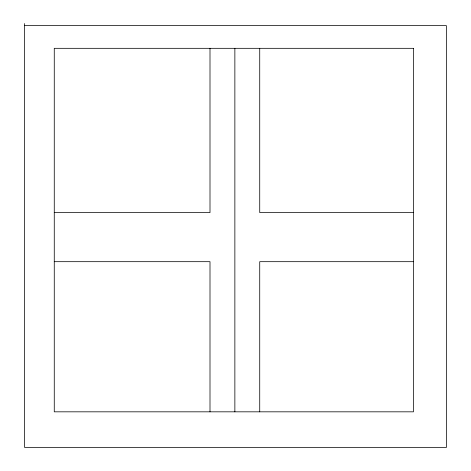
<?xml version="1.0" encoding="UTF-8"?>
<svg xmlns="http://www.w3.org/2000/svg" width="471" height="471" viewBox="0 0 471 471"><rect width="100%" height="100%" fill="white"/><g stroke="black" fill="none" stroke-linecap="round" stroke-linejoin="round"><path stroke-width="0.71" d="M24.598 25.646L446.402 25.646L446.402 447.45L24.598 447.45L24.598 23.55M54.265 212.574L210.001 212.574L210.001 48.319M413.461 212.574L259.727 212.574L259.727 48.319M54.265 261.682L210.001 261.682L210.001 411.825M413.461 261.682L259.727 261.682L259.727 411.825M234.864 48.319L234.864 411.825M413.461 48.319L54.265 48.319L54.265 411.825L413.461 411.825L413.461 48.319"/></g></svg>
